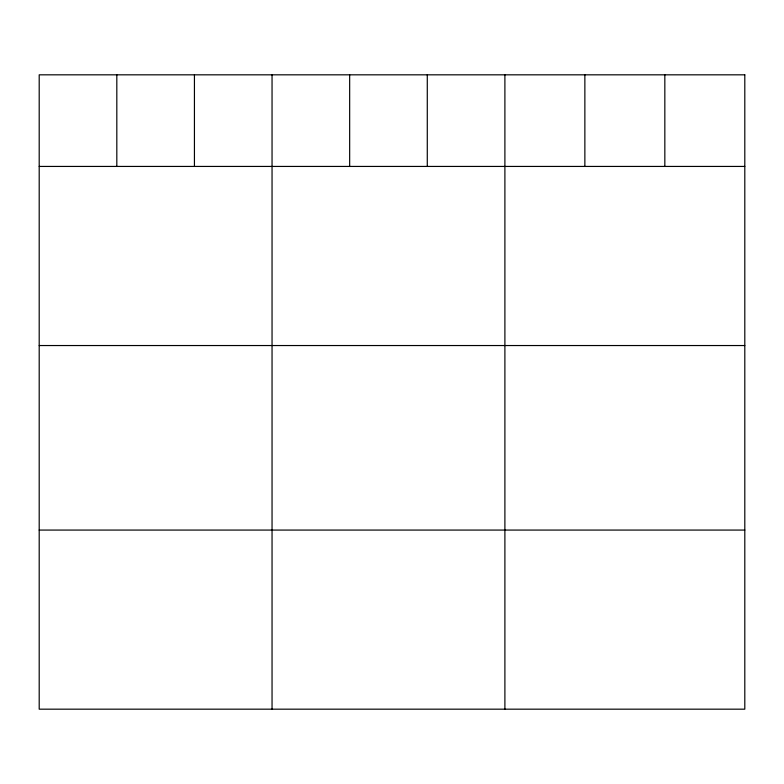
<?xml version="1.0" encoding="UTF-8"?>
<svg xmlns="http://www.w3.org/2000/svg" width="784" height="784" viewBox="0 0 784 784"><rect width="100%" height="100%" fill="white"/><g stroke="black" fill="none" stroke-linecap="round" stroke-linejoin="round"><path stroke-width="1.18" d="M39.2 166.433L744.8 166.433M39.2 345.538L744.8 345.538M39.2 530.072L744.8 530.072M664.832 74.823L664.832 166.433M584.864 74.823L584.864 166.433M504.896 74.823L504.896 709.177M427.28 74.823L427.28 166.433M349.664 74.823L349.664 166.433M272.048 74.823L272.048 709.177M194.432 74.823L194.432 166.433M116.816 74.823L116.816 166.433M744.8 74.823L39.2 74.823L39.2 709.177L744.8 709.177L744.8 74.823"/></g></svg>
